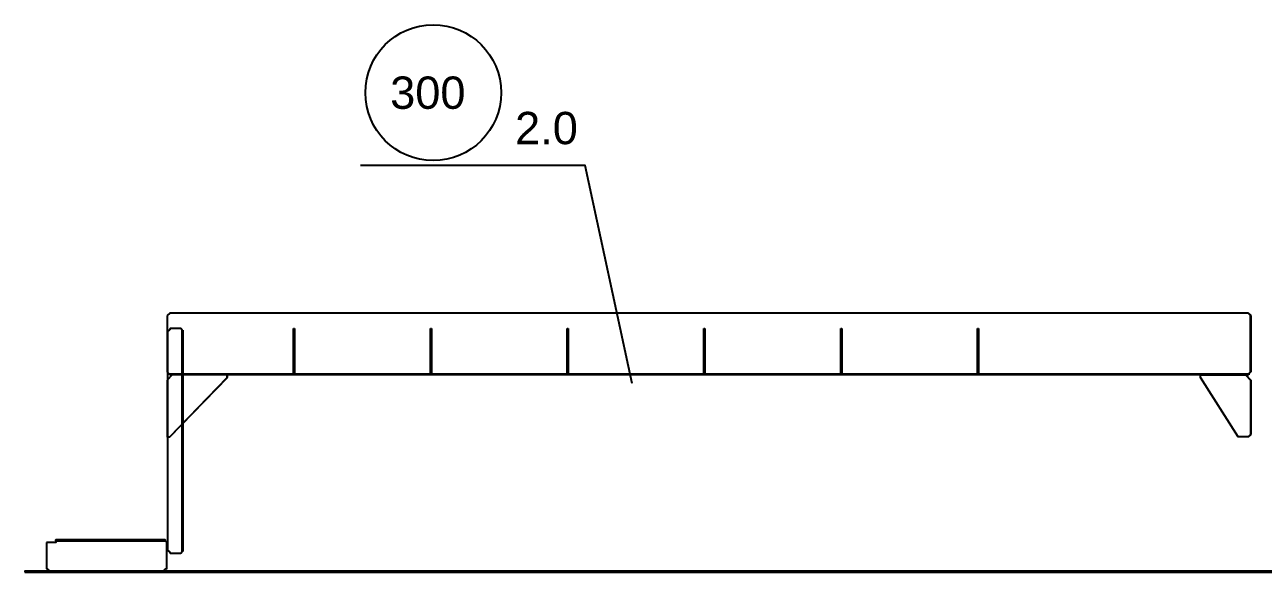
# Model space of a CAD drawing. Header units: inches. Extents: x -15552 to 42302, y -14825 to 18289.
# Drawn here: x -13121 to -10722, y 15364 to 16424 of the extents above; entities that cross this region are included whole.
import ezdxf

# ---------------------------------------------------------------- set-up
doc = ezdxf.new("R2010")
doc.units = ezdxf.units.IN
doc.header["$MEASUREMENT"] = 0
doc.layers.get('0').update_dxf_attribs({"linetype": 'CONTINUOUS'})
doc.styles.add('Style_ARIAL', font='ARIAL')

msp = doc.modelspace()

# ---------------------------------------------------------------- linework, layer by layer
at = {"color": 6, "ltscale": 25}
for p, q in [((-10746.23483, 15860.820344), (-10745.717175, 15860.820344)), ((-10745.717175, 15860.820344), (-10745.717175, 15751.82071)), ((-10746.23483, 15751.82071), (-10745.717175, 15751.82071))]:
    msp.add_line(p, q, dxfattribs=at)
at = {"color": 2, "ltscale": 25}
for p, q in [((-12600.077374, 15835.820344), (-12598.077328, 15835.820344)), ((-12600.077374, 15830.820802), (-12600.077374, 15835.820344)), ((-12598.077328, 15835.820344), (-12598.077328, 15830.820802)), ((-12335.077222, 15835.820344), (-12333.077176, 15835.820344)), ((-12335.077222, 15830.820802), (-12335.077222, 15835.820344)), ((-12333.077176, 15835.820344), (-12333.077176, 15830.820802)), ((-12070.077069, 15835.820344), (-12068.077023, 15835.820344)), ((-12070.077069, 15830.820802), (-12070.077069, 15835.820344)), ((-12068.077023, 15835.820344), (-12068.077023, 15830.820802)), ((-11805.077298, 15835.820344), (-11803.077252, 15835.820344)), ((-11805.077298, 15830.820802), (-11805.077298, 15835.820344)), ((-11803.077252, 15835.820344), (-11803.077252, 15830.820802)), ((-11540.077145, 15835.820344), (-11538.077099, 15835.820344)), ((-11540.077145, 15830.820802), (-11540.077145, 15835.820344)), ((-11538.077099, 15835.820344), (-11538.077099, 15830.820802)), ((-11275.077183, 15835.820344), (-11273.077138, 15835.820344)), ((-11275.077183, 15830.820802), (-11275.077183, 15835.820344)), ((-11273.077138, 15835.820344), (-11273.077138, 15830.820802)), ((-12598.077328, 15830.820802), (-12600.077374, 15830.820802)), ((-12600.077374, 15747.820619), (-12600.077374, 15830.820802)), ((-12598.077328, 15830.820802), (-12598.077328, 15747.820619)), ((-12333.077176, 15830.820802), (-12335.077222, 15830.820802)), ((-12335.077222, 15747.820619), (-12335.077222, 15830.820802)), ((-12333.077176, 15830.820802), (-12333.077176, 15747.820619)), ((-12068.077023, 15830.820802), (-12070.077069, 15830.820802)), ((-12070.077069, 15747.820619), (-12070.077069, 15830.820802)), ((-12068.077023, 15830.820802), (-12068.077023, 15747.820619)), ((-11803.077252, 15830.820802), (-11805.077298, 15830.820802)), ((-11805.077298, 15747.820619), (-11805.077298, 15830.820802)), ((-11803.077252, 15830.820802), (-11803.077252, 15747.820619)), ((-11538.077099, 15830.820802), (-11540.077145, 15830.820802)), ((-11540.077145, 15747.820619), (-11540.077145, 15830.820802)), ((-11538.077099, 15830.820802), (-11538.077099, 15747.820619)), ((-11273.077138, 15830.820802), (-11275.077183, 15830.820802)), ((-11275.077183, 15747.820619), (-11275.077183, 15830.820802)), ((-11273.077138, 15830.820802), (-11273.077138, 15747.820619)), ((-12728.815014, 15740.820649), (-12728.298123, 15740.820649)), ((-12598.077328, 15747.820619), (-12600.077374, 15747.820619)), ((-12333.077176, 15747.820619), (-12335.077222, 15747.820619)), ((-12068.077023, 15747.820619), (-12070.077069, 15747.820619)), ((-11803.077252, 15747.820619), (-11805.077298, 15747.820619)), ((-11538.077099, 15747.820619), (-11540.077145, 15747.820619)), ((-11273.077138, 15747.820619), (-11275.077183, 15747.820619)), ((-10755.894406, 15745.820954), (-10746.233685, 15735.820344)), ((-10746.233685, 15735.820344), (-10745.717175, 15735.820344)), ((-10745.717175, 15735.820344), (-10745.717175, 15630.820802)), ((-10746.233685, 15630.820802), (-10745.717175, 15630.820802))]:
    msp.add_line(p, q, dxfattribs=at)
at = {"color": 3, "ltscale": 25}
for p, q in [((-12815.717251, 15832.820466), (-12814.217312, 15832.820466)), ((-12815.717251, 15814.429811), (-12815.717251, 15832.820466)), ((-12815.717251, 15814.429811), (-12814.217312, 15814.429811)), ((-12815.717251, 15422.21103), (-12815.717251, 15814.429811)), ((-12814.217312, 15832.820466), (-12814.217312, 15814.429811)), ((-12814.217312, 15814.429811), (-12814.217312, 15422.21103)), ((-12840.353329, 15745.820954), (-12840.353329, 15747.820619)), ((-12840.353329, 15747.820619), (-12813.586743, 15747.820619)), ((-12813.586743, 15745.820954), (-12840.353329, 15745.820954)), ((-12813.586743, 15745.820954), (-12813.586743, 15747.820619)), ((-12813.586743, 15747.820619), (-10795.942624, 15747.820619)), ((-10795.942624, 15745.820954), (-12813.586743, 15745.820954)), ((-10795.942624, 15745.820954), (-10795.942624, 15747.820619)), ((-10795.942624, 15747.820619), (-10749.581082, 15747.820619)), ((-10749.581082, 15745.820954), (-10795.942624, 15745.820954)), ((-10749.581082, 15747.820619), (-10749.581082, 15745.820954)), ((-13060.717328, 15424.320558), (-13060.717328, 15426.320985)), ((-13060.717328, 15426.320985), (-12867.000516, 15426.320985)), ((-12867.000516, 15426.320985), (-12867.000516, 15424.320558)), ((-12867.000516, 15426.320985), (-12848.717053, 15426.320985)), ((-12848.717053, 15426.320985), (-12848.717053, 15424.320558)), ((-12867.000516, 15424.320558), (-13060.717328, 15424.320558)), ((-12848.717053, 15424.320558), (-12867.000516, 15424.320558)), ((-12814.217312, 15422.21103), (-12815.717251, 15422.21103)), ((-12815.717251, 15403.820375), (-12815.717251, 15422.21103)), ((-12814.217312, 15403.820375), (-12815.717251, 15403.820375)), ((-12814.217312, 15422.21103), (-12814.217312, 15403.820375))]:
    msp.add_line(p, q, dxfattribs=at)
at = {"color": 1, "ltscale": 25}
msp.add_lwpolyline([(-11944.317753, 15729.256013), (-12035.4297, 16151.684907), (-12470.304806, 16151.684907)], dxfattribs=at)
at = {"color": 6, "ltscale": 25}
for points in [[(-10751.064427, 15865.820649), (-12839.905102, 15865.820649), (-12844.734891, 15860.820344)], [(-12844.734891, 15860.820344), (-12844.734891, 15751.82071), (-12840.870984, 15747.820619), (-10750.098546, 15747.820619)], [(-10751.064427, 15865.820649), (-10750.546773, 15865.820649), (-10745.717175, 15860.820344)], [(-10750.098546, 15747.820619), (-10746.23483, 15751.82071), (-10746.23483, 15860.820344), (-10751.064427, 15865.820649)], [(-10745.717175, 15751.82071), (-10749.581082, 15747.820619), (-10750.098546, 15747.820619)]]:
    msp.add_lwpolyline(points, dxfattribs=at)
at = {"color": 1, "ltscale": 25}
for points in [[(-12844.217236, 15830.820802), (-12844.217236, 15405.820802, -0.198908), (-12840.681775, 15404.355958, -0.198916), (-12839.217312, 15400.820497), (-12818.717129, 15400.820497), (-12815.717251, 15403.820375), (-12815.717251, 15832.820466), (-12818.717129, 15835.820344), (-12839.217312, 15835.820344, -0.198916), (-12840.681775, 15832.284883, -0.198923), (-12844.217236, 15830.820802, -0.198923)], [(-13078.717358, 15421.32068), (-13078.717358, 15370.820954, -0.19889), (-13075.181515, 15369.356111, -0.198916), (-13073.717053, 15365.820649), (-12850.717099, 15365.820649, -0.198916), (-12849.252637, 15369.356111, -0.198908), (-12845.717175, 15370.820954), (-12845.717175, 15421.32068), (-12848.717053, 15424.320558), (-13060.717328, 15424.320558), (-13060.717328, 15421.32068), (-13078.717358, 15421.32068)], [(-13078.717358, 15421.32068), (-13078.717358, 15370.820954, -0.19889), (-13075.181515, 15369.356111, -0.198916), (-13073.717053, 15365.820649), (-12850.717099, 15365.820649, -0.198916), (-12849.252637, 15369.356111, -0.198908), (-12845.717175, 15370.820954), (-12845.717175, 15421.32068), (-12848.717053, 15424.320558), (-13060.717328, 15424.320558), (-13060.717328, 15421.32068), (-13078.717358, 15421.32068)]]:
    msp.add_lwpolyline(points, format="xyb", dxfattribs=at)
at = {"color": 2, "ltscale": 25}
for points in [[(-12728.815014, 15745.820954), (-12835.074551, 15745.820954), (-12844.734509, 15735.820344)], [(-12839.904339, 15625.820497), (-12728.815014, 15740.820649), (-12728.815014, 15745.820954)], [(-12839.904339, 15625.820497), (-12839.387066, 15625.820497), (-12728.298123, 15740.820649)], [(-12728.298123, 15740.820649), (-12728.298123, 15745.820954), (-12728.815014, 15745.820954)], [(-10751.063855, 15625.820497), (-10770.385678, 15625.820497), (-10842.842038, 15740.820649), (-10842.842038, 15745.820954), (-10755.894406, 15745.820954)], [(-10755.894406, 15745.820954), (-10755.378087, 15745.820954), (-10745.717175, 15735.821107)], [(-12844.734509, 15735.820344), (-12844.734509, 15625.820497), (-12839.904339, 15625.820497)], [(-10746.233685, 15735.820344), (-10746.233685, 15630.820802), (-10751.063855, 15625.820497)], [(-10745.717175, 15630.820802), (-10750.547536, 15625.820497), (-10751.063855, 15625.820497)]]:
    msp.add_lwpolyline(points, dxfattribs=at)
at = {"color": 3, "ltscale": 25}
for points in [[(-13060.717328, 15424.320558), (-12848.717053, 15424.320558), (-12848.717053, 15426.320985), (-13060.717328, 15426.320985), (-13060.717328, 15424.320558)], [(-13120.717175, 15363.820985), (-9165.717275, 15363.820985), (-9165.717275, 15365.820649), (-13120.717175, 15365.820649), (-13120.717175, 15363.820985)], [(-13120.717175, 15363.820985), (-9165.717275, 15363.820985), (-9165.717275, 15365.820649), (-13120.717175, 15365.820649), (-13120.717175, 15363.820985)]]:
    msp.add_lwpolyline(points, dxfattribs=at)
at = {"color": 1, "ltscale": 25}
msp.add_circle((-12329.404767, 16292.584565), 131.506848, dxfattribs=at)

# ---------------------------------------------------------------- texts
at = {"color": 1, "ltscale": 25, "style": 'Style_ARIAL'}
for s, p in [('300', (-12412.90086, 16261.27353)), ('2.0', (-12170.891888, 16192.781404))]:
    msp.add_text(s, height=62.622309, dxfattribs=at).set_placement(p)

doc.saveas('drawing.dxf')
